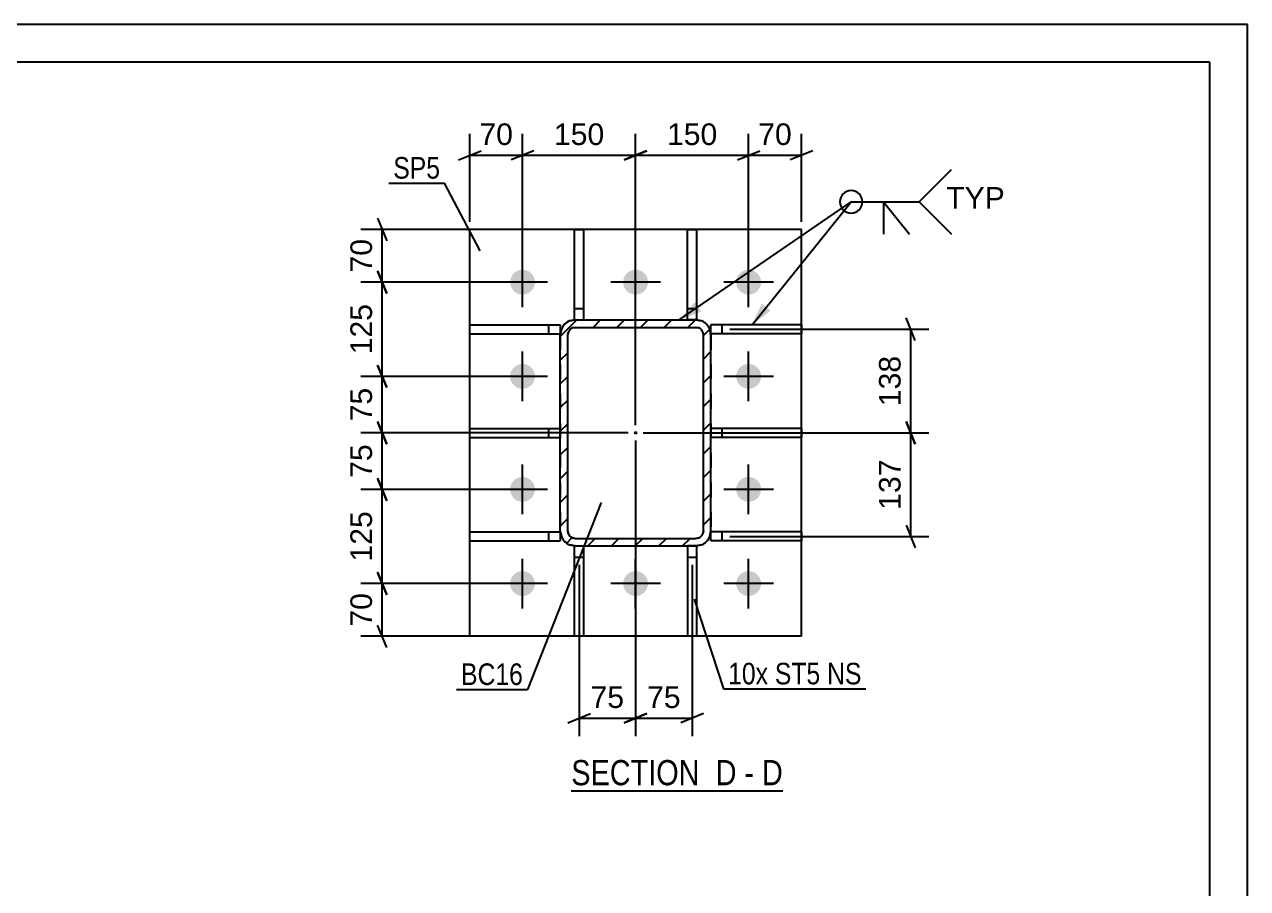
# Model space of a CAD drawing. Header units: millimetres. Extents: x -118 to 476, y -181 to 239.
# Drawn here: x 314.1 to 476.4, y 124.5 to 239.2 of the extents above; entities that cross this region are included whole.
import ezdxf

# ---------------------------------------------------------------- set-up
doc = ezdxf.new("R2010")
doc.units = ezdxf.units.MM
doc.linetypes.add('DXK_LINE_DOT2', pattern=[3.9198, 1.9599, -1.9599])
doc.linetypes.add('DXK_LINE_DOT3', pattern=[5.9187, 2.979, -0.9799, 0.9799, -0.9799])
doc.styles.add('Arial', font='ARIAL.TTF', dxfattribs={"height": 0.2})
doc.styles.add('Arial Narrow', font='ARIALN.TTF', dxfattribs={"height": 0.2})

# ---------------------------------------------------------------- blocks, each defined once
blk = doc.blocks.new('Unknown-284858552-1134')
at = {"color": 5, "linetype": 'Continuous'}
for p, q in [((476.41, 239.2), (-117.59, 239.2)), ((476.41, -180.8), (476.41, 239.2)), ((471.41, 234.2), (-112.59, 234.2)), ((471.41, -175.8), (471.41, 234.2))]:
    blk.add_line(p, q, dxfattribs=at)
blk = doc.blocks.new('Unknown-284858552-16 - 3371')
at = {"color": 6, "linetype": 'Continuous'}
blk.add_line((386.68, 137.49), (414.75, 137.49), dxfattribs=at)
at = {"color": 0, "linetype": 'Continuous'}
for points in [[(404.79, 138.24), (404.79, 141.74), (386.68, 141.74), (386.68, 138.24)], [(408.61, 138.24), (408.61, 141.74), (405.84, 141.74), (405.84, 138.24)], [(410.93, 138.24), (410.93, 141.74), (409.66, 141.74), (409.66, 138.24)], [(414.75, 138.24), (414.75, 141.74), (411.98, 141.74), (411.98, 138.24)]]:
    blk.add_wipeout(points, dxfattribs=at)
at = {"color": 7, "linetype": 'Continuous', "style": 'Arial Narrow'}
for s, p in [('SECTION ', (386.68, 138.24)), ('D', (405.84, 138.24)), ('D', (411.98, 138.24)), ('-', (409.66, 138.24))]:
    blk.add_text(s, height=3.34, dxfattribs=at).set_placement(p)
blk = doc.blocks.new('Part-284858552-3444 - 3371')
at = {"color": 2, "linetype": 'Continuous'}
for p, q in [((373.21, 198.15), (373.21, 199.35)), ((373.21, 199.35), (385.21, 199.35)), ((373.21, 198.15), (385.21, 198.15)), ((385.21, 199.35), (385.21, 198.15))]:
    blk.add_line(p, q, dxfattribs=at)
at = {"color": 7, "linetype": 'DXK_LINE_DOT2'}
blk.add_line((383.71, 198.15), (383.71, 199.35), dxfattribs=at)
blk = doc.blocks.new('Part-284858552-3424 - 3371')
at = {"color": 2, "linetype": 'Continuous'}
for p, q in [((417.21, 185.6), (405.21, 185.6)), ((417.21, 185.6), (417.21, 184.4)), ((417.21, 184.4), (405.21, 184.4))]:
    blk.add_line(p, q, dxfattribs=at)
at = {"color": 7, "linetype": 'DXK_LINE_DOT2'}
for p, q in [((405.21, 185.6), (405.21, 184.4)), ((406.71, 184.4), (406.71, 185.6))]:
    blk.add_line(p, q, dxfattribs=at)
blk = doc.blocks.new('Part-284858552-3384 - 3371')
at = {"linetype": 'Continuous'}
h = blk.add_hatch(dxfattribs=at)
h.set_pattern_fill('', scale=0.7, style=0, pattern_type=0)
h.set_pattern_definition([(45, (405.0562, 198.7664), (-1.57154, 1.57154), [])])
h.paths.add_polyline_path([(405.21, 198), (405.06, 198.77), (404.62, 199.42), (403.97, 199.85), (403.21, 200), (387.21, 200), (386.44, 199.85), (385.79, 199.42), (385.36, 198.77), (385.21, 198), (385.21, 172), (385.36, 171.24), (385.79, 170.59), (386.44, 170.15), (387.21, 170), (403.21, 170), (403.97, 170.15), (404.62, 170.59), (405.06, 171.24), (405.21, 172)])
h.paths.add_polyline_path([(404.13, 171.62), (403.92, 171.29), (403.59, 171.08), (403.21, 171), (387.21, 171), (386.83, 171.08), (386.5, 171.29), (386.28, 171.62), (386.21, 172), (386.21, 198), (386.28, 198.38), (386.5, 198.71), (386.83, 198.92), (387.21, 199), (403.21, 199), (403.59, 198.92), (403.92, 198.71), (404.13, 198.38), (404.21, 198), (404.21, 172)])
blk.add_hatch(color=246, dxfattribs=at).paths.add_polyline_path([(395.21, 184.9, -1), (395.21, 185.1, -1)])
at = {"color": 7, "linetype": 'DXK_LINE_DOT2'}
for p, q in [((386.44, 199.85), (387.21, 200)), ((387.21, 200), (403.21, 200)), ((403.21, 200), (403.97, 199.85)), ((385.21, 198), (385.36, 198.77)), ((385.21, 198), (385.21, 172)), ((386.28, 198.38), (386.21, 198)), ((386.21, 172), (386.21, 198)), ((387.21, 199), (386.83, 198.92)), ((387.21, 199), (403.21, 199)), ((403.59, 198.92), (403.21, 199)), ((404.21, 198), (404.13, 198.38)), ((404.21, 172), (404.21, 198)), ((405.06, 198.77), (405.21, 198)), ((405.21, 198), (405.21, 172)), ((385.36, 171.24), (385.21, 172)), ((386.21, 172), (386.28, 171.62)), ((386.83, 171.08), (387.21, 171)), ((387.21, 171), (403.21, 171)), ((403.21, 171), (403.59, 171.08)), ((404.13, 171.62), (404.21, 172)), ((405.21, 172), (405.06, 171.24)), ((387.21, 170), (386.44, 170.15)), ((387.21, 170), (403.21, 170)), ((403.97, 170.15), (403.21, 170))]:
    blk.add_line(p, q, dxfattribs=at)
at = {"color": 2, "linetype": 'Continuous'}
for p, q in [((387.21, 200), (386.44, 199.85)), ((387.21, 200), (403.21, 200)), ((403.97, 199.85), (403.21, 200)), ((385.36, 198.77), (385.21, 198)), ((385.21, 172), (385.21, 198)), ((386.21, 198), (386.28, 198.38)), ((386.21, 172), (386.21, 198)), ((386.83, 198.92), (387.21, 199)), ((387.21, 199), (403.21, 199)), ((403.21, 199), (403.59, 198.92)), ((404.13, 198.38), (404.21, 198)), ((404.21, 172), (404.21, 198)), ((405.21, 198), (405.06, 198.77)), ((405.21, 172), (405.21, 198)), ((385.21, 172), (385.36, 171.24)), ((386.28, 171.62), (386.21, 172)), ((387.21, 171), (386.83, 171.08)), ((387.21, 171), (403.21, 171)), ((403.59, 171.08), (403.21, 171)), ((404.21, 172), (404.13, 171.62)), ((405.06, 171.24), (405.21, 172)), ((386.44, 170.15), (387.21, 170)), ((387.21, 170), (403.21, 170)), ((403.21, 170), (403.97, 170.15))]:
    blk.add_line(p, q, dxfattribs=at)
at = {"color": 7, "linetype": 'DXK_LINE_DOT3'}
blk.add_line((395.21, 185), (395.21, 185), dxfattribs=at)
at = {"color": 246, "linetype": 'DXK_LINE_DOT2'}
blk.add_line((395.21, 185), (395.21, 185), dxfattribs=at)
at = {"color": 246, "linetype": 'Continuous'}
blk.add_circle((395.21, 185), 0.1, dxfattribs=at)
at = {"color": 7, "linetype": 'DXK_LINE_DOT2'}
for centre, radius, start, end in [((387.21, 198), 2, 112.5, 157.5), ((403.21, 198), 2, 22.5, 67.5), ((387.21, 198), 1, 112.5, 157.5), ((403.21, 198), 1, 22.5, 67.5), ((387.21, 172), 2, 202.5, 247.5), ((387.21, 172), 1, 202.5, 247.5), ((403.21, 172), 1, 292.5, 337.5), ((403.21, 172), 2, 292.5, 337.5)]:
    blk.add_arc(centre, radius, start, end, dxfattribs=at)
at = {"color": 2, "linetype": 'Continuous'}
for centre, radius, start, end in [((387.21, 198), 2, 112.5, 157.5), ((403.21, 198), 2, 22.5, 67.5), ((387.21, 198), 1, 112.5, 157.5), ((403.21, 198), 1, 22.5, 67.5), ((387.21, 172), 2, 202.5, 247.5), ((387.21, 172), 1, 202.5, 247.5), ((403.21, 172), 1, 292.5, 337.5), ((403.21, 172), 2, 292.5, 337.5)]:
    blk.add_arc(centre, radius, start, end, dxfattribs=at)
blk = doc.blocks.new('Part-284858552-3454 - 3371')
at = {"color": 2, "linetype": 'Continuous'}
for p, q in [((387.11, 158), (387.11, 170)), ((387.11, 170), (387.2, 170)), ((388.31, 170), (388.31, 158)), ((388.31, 158), (387.11, 158))]:
    blk.add_line(p, q, dxfattribs=at)
at = {"color": 7, "linetype": 'DXK_LINE_DOT2'}
for p, q in [((387.11, 170), (388.31, 170)), ((387.11, 168.5), (388.31, 168.5))]:
    blk.add_line(p, q, dxfattribs=at)
blk = doc.blocks.new('Part-284858552-3434 - 3371')
at = {"color": 2, "linetype": 'Continuous'}
for p, q in [((417.21, 171.85), (405.21, 171.85)), ((405.21, 170.65), (405.21, 171.85)), ((417.21, 170.65), (405.21, 170.65)), ((417.21, 171.85), (417.21, 170.65))]:
    blk.add_line(p, q, dxfattribs=at)
at = {"color": 7, "linetype": 'DXK_LINE_DOT2'}
blk.add_line((406.71, 170.65), (406.71, 171.85), dxfattribs=at)
blk = doc.blocks.new('Part-284858552-3394 - 3371')
at = {"color": 2, "linetype": 'Continuous'}
for p, q in [((373.21, 158), (373.21, 212)), ((417.21, 212), (373.21, 212)), ((417.21, 158), (417.21, 212)), ((417.21, 158), (373.21, 158))]:
    blk.add_line(p, q, dxfattribs=at)
blk = doc.blocks.new('Part-284858552-3429 - 3371')
at = {"color": 2, "linetype": 'Continuous'}
for p, q in [((417.21, 199.35), (405.21, 199.35)), ((405.21, 198.15), (405.21, 199.35)), ((417.21, 198.15), (405.21, 198.15)), ((417.21, 199.35), (417.21, 198.15))]:
    blk.add_line(p, q, dxfattribs=at)
at = {"color": 7, "linetype": 'DXK_LINE_DOT2'}
blk.add_line((406.71, 198.15), (406.71, 199.35), dxfattribs=at)
blk = doc.blocks.new('Part-284858552-3439 - 3371')
at = {"color": 2, "linetype": 'Continuous'}
for p, q in [((373.21, 184.4), (373.21, 185.6)), ((373.21, 185.6), (385.21, 185.6)), ((373.21, 184.4), (385.21, 184.4))]:
    blk.add_line(p, q, dxfattribs=at)
at = {"color": 7, "linetype": 'DXK_LINE_DOT2'}
for p, q in [((383.71, 184.4), (383.71, 185.6)), ((385.21, 185.6), (385.21, 184.4))]:
    blk.add_line(p, q, dxfattribs=at)
blk = doc.blocks.new('Part-284858552-3449 - 3371')
at = {"color": 2, "linetype": 'Continuous'}
for p, q in [((373.21, 170.65), (373.21, 171.85)), ((373.21, 171.85), (385.21, 171.85)), ((373.21, 170.65), (385.21, 170.65)), ((385.21, 171.85), (385.21, 170.65))]:
    blk.add_line(p, q, dxfattribs=at)
at = {"color": 7, "linetype": 'DXK_LINE_DOT2'}
blk.add_line((383.71, 170.65), (383.71, 171.85), dxfattribs=at)
blk = doc.blocks.new('Part-284858552-3459 - 3371')
at = {"color": 2, "linetype": 'Continuous'}
for p, q in [((402.11, 170), (402.11, 158)), ((403.21, 170), (403.31, 170)), ((403.31, 170), (403.31, 158)), ((403.31, 158), (402.11, 158))]:
    blk.add_line(p, q, dxfattribs=at)
at = {"color": 7, "linetype": 'DXK_LINE_DOT2'}
for p, q in [((403.31, 170), (402.11, 170)), ((402.11, 168.5), (403.31, 168.5))]:
    blk.add_line(p, q, dxfattribs=at)
blk = doc.blocks.new('Part-284858552-3464 - 3371')
at = {"color": 2, "linetype": 'Continuous'}
for p, q in [((387.11, 200), (387.11, 212)), ((387.11, 212), (388.31, 212)), ((388.31, 212), (388.31, 200)), ((387.11, 200), (387.21, 200))]:
    blk.add_line(p, q, dxfattribs=at)
at = {"color": 7, "linetype": 'DXK_LINE_DOT2'}
for p, q in [((387.11, 201.5), (388.31, 201.5)), ((387.21, 200), (388.31, 200))]:
    blk.add_line(p, q, dxfattribs=at)
blk = doc.blocks.new('Part-284858552-3469 - 3371')
at = {"color": 2, "linetype": 'Continuous'}
for p, q in [((402.11, 200), (402.11, 212)), ((402.11, 212), (403.31, 212)), ((403.31, 212), (403.31, 200)), ((403.31, 200), (403.2, 200))]:
    blk.add_line(p, q, dxfattribs=at)
at = {"color": 7, "linetype": 'DXK_LINE_DOT2'}
for p, q in [((402.11, 201.5), (403.31, 201.5)), ((403.2, 200), (402.11, 200))]:
    blk.add_line(p, q, dxfattribs=at)
blk = doc.blocks.new('Bolt-284858552-3471 - 3371')
at = {"linetype": 'Continuous'}
for points in [[(378.56, 205, -1), (381.86, 205, -1)], [(393.56, 205, -1), (396.86, 205, -1)], [(408.56, 205, -1), (411.86, 205, -1)], [(378.56, 192.5, -1), (381.86, 192.5, -1)], [(408.56, 192.5, -1), (411.86, 192.5, -1)], [(378.56, 177.5, -1), (381.86, 177.5, -1)], [(408.56, 177.5, -1), (411.86, 177.5, -1)], [(378.56, 165, -1), (381.86, 165, -1)], [(393.56, 165, -1), (396.86, 165, -1)], [(408.56, 165, -1), (411.86, 165, -1)]]:
    blk.add_hatch(color=1, dxfattribs=at).paths.add_polyline_path(points)
at = {"color": 1, "linetype": 'Continuous'}
for p, q in [((380.21, 201.7), (380.21, 208.3)), ((395.21, 201.7), (395.21, 208.3)), ((410.21, 201.7), (410.21, 208.3)), ((383.51, 205), (376.91, 205)), ((398.51, 205), (391.91, 205)), ((413.51, 205), (406.91, 205)), ((380.21, 189.2), (380.21, 195.8)), ((410.21, 189.2), (410.21, 195.8)), ((383.51, 192.5), (376.91, 192.5)), ((413.51, 192.5), (406.91, 192.5)), ((380.21, 174.2), (380.21, 180.8)), ((410.21, 174.2), (410.21, 180.8)), ((383.51, 177.5), (376.91, 177.5)), ((413.51, 177.5), (406.91, 177.5)), ((380.21, 161.7), (380.21, 168.3)), ((395.21, 161.7), (395.21, 168.3)), ((410.21, 161.7), (410.21, 168.3)), ((383.51, 165), (376.91, 165)), ((398.51, 165), (391.91, 165)), ((413.51, 165), (406.91, 165))]:
    blk.add_line(p, q, dxfattribs=at)
blk = doc.blocks.new('StraightDimension-284858552-5044 - 3371')
at = {"color": 7, "linetype": 'Continuous'}
for p, q in [((360.98, 186.5), (362.18, 183.5)), ((394.21, 185), (358.73, 185)), ((361.58, 177.5), (361.58, 185)), ((362.18, 176), (360.98, 179)), ((379.21, 177.5), (358.73, 177.5))]:
    blk.add_line(p, q, dxfattribs=at)
at = {"color": 0}
blk.add_wipeout([(360.83, 184.07), (356.63, 184.07), (356.63, 178.43), (360.83, 178.43)], dxfattribs=at)
at = {"color": 3, "style": 'Arial'}
blk.add_text('75', height=2.865, rotation=90.0002, dxfattribs=at).set_placement((360.23, 179.03))
blk = doc.blocks.new('StraightDimension-284858552-3557 - 3371')
at = {"color": 7, "linetype": 'Continuous'}
for p, q in [((380.21, 206), (380.21, 224.7)), ((395.21, 186), (395.21, 224.7)), ((381.71, 222.45), (378.71, 221.25)), ((393.71, 221.25), (396.71, 222.45)), ((380.21, 221.85), (395.21, 221.85))]:
    blk.add_line(p, q, dxfattribs=at)
at = {"color": 0}
blk.add_wipeout([(391.64, 222.6), (391.64, 226.8), (383.77, 226.8), (383.77, 222.6)], dxfattribs=at)
at = {"color": 3, "style": 'Arial'}
blk.add_text('150', height=2.865, dxfattribs=at).set_placement((384.37, 223.2))
blk = doc.blocks.new('StraightDimension-284858552-3594 - 3371')
at = {"color": 7, "linetype": 'Continuous'}
for p, q in [((432.32, 197.25), (431.12, 200.25)), ((407.71, 198.75), (434.12, 198.75)), ((431.72, 185), (431.72, 198.75)), ((431.12, 186.5), (432.32, 183.5)), ((396.21, 185), (434.12, 185))]:
    blk.add_line(p, q, dxfattribs=at)
at = {"color": 0}
blk.add_wipeout([(430.97, 195.81), (426.77, 195.81), (426.77, 187.94), (430.97, 187.94)], dxfattribs=at)
at = {"color": 3, "style": 'Arial'}
blk.add_text('138', height=2.865, rotation=90.0002, dxfattribs=at).set_placement((430.37, 188.54))
blk = doc.blocks.new('StraightDimension-284858552-3602 - 3371')
at = {"color": 7, "linetype": 'Continuous'}
for p, q in [((432.32, 183.5), (431.12, 186.5)), ((396.21, 185), (434.12, 185)), ((431.72, 171.25), (431.72, 185)), ((431.12, 172.75), (432.32, 169.75)), ((407.71, 171.25), (434.12, 171.25))]:
    blk.add_line(p, q, dxfattribs=at)
at = {"color": 0}
blk.add_wipeout([(430.97, 182.06), (426.77, 182.06), (426.77, 174.19), (430.97, 174.19)], dxfattribs=at)
at = {"color": 3, "style": 'Arial'}
blk.add_text('137', height=2.865, rotation=90.0002, dxfattribs=at).set_placement((430.37, 174.79))
blk = doc.blocks.new('StraightDimension-284858552-3536 - 3371')
at = {"color": 7, "linetype": 'Continuous'}
for p, q in [((395.21, 186), (395.21, 224.7)), ((410.21, 206), (410.21, 224.7)), ((396.71, 222.45), (393.71, 221.25)), ((408.71, 221.25), (411.71, 222.45)), ((395.21, 221.85), (410.21, 221.85))]:
    blk.add_line(p, q, dxfattribs=at)
at = {"color": 0}
blk.add_wipeout([(406.64, 222.6), (406.64, 226.8), (398.77, 226.8), (398.77, 222.6)], dxfattribs=at)
at = {"color": 3, "style": 'Arial'}
blk.add_text('150', height=2.865, dxfattribs=at).set_placement((399.37, 223.2))
blk = doc.blocks.new('StraightDimension-284858552-3547 - 3371')
at = {"color": 7, "linetype": 'Continuous'}
for p, q in [((373.21, 213), (373.21, 224.7)), ((380.21, 206), (380.21, 224.7)), ((371.71, 221.25), (374.71, 222.45)), ((381.71, 222.45), (378.71, 221.25)), ((373.21, 221.85), (380.21, 221.85))]:
    blk.add_line(p, q, dxfattribs=at)
at = {"color": 0}
blk.add_wipeout([(379.53, 222.6), (379.53, 226.8), (373.88, 226.8), (373.88, 222.6)], dxfattribs=at)
at = {"color": 3, "style": 'Arial'}
blk.add_text('70', height=2.865, dxfattribs=at).set_placement((374.48, 223.2))
blk = doc.blocks.new('StraightDimension-284858552-3568 - 3371')
at = {"color": 7, "linetype": 'Continuous'}
for p, q in [((410.21, 206), (410.21, 224.7)), ((417.21, 213), (417.21, 224.7)), ((408.71, 221.25), (411.71, 222.45)), ((418.71, 222.45), (415.71, 221.25)), ((410.21, 221.85), (417.21, 221.85))]:
    blk.add_line(p, q, dxfattribs=at)
at = {"color": 0}
blk.add_wipeout([(416.53, 222.6), (416.53, 226.8), (410.88, 226.8), (410.88, 222.6)], dxfattribs=at)
at = {"color": 3, "style": 'Arial'}
blk.add_text('70', height=2.865, dxfattribs=at).set_placement((411.48, 223.2))
blk = doc.blocks.new('StraightDimension-284858552-3579 - 3371')
at = {"color": 7, "linetype": 'Continuous'}
for p, q in [((395.21, 184), (395.21, 144.74)), ((402.71, 167.5), (402.71, 144.74)), ((393.71, 146.54), (396.71, 147.74)), ((404.21, 147.74), (401.21, 146.54)), ((395.21, 147.14), (402.71, 147.14))]:
    blk.add_line(p, q, dxfattribs=at)
at = {"color": 0}
blk.add_wipeout([(401.78, 147.89), (401.78, 152.09), (396.13, 152.09), (396.13, 147.89)], dxfattribs=at)
at = {"color": 3, "style": 'Arial'}
blk.add_text('75', height=2.865, dxfattribs=at).set_placement((396.73, 148.49))
blk = doc.blocks.new('StraightDimension-284858552-3586 - 3371')
at = {"color": 7, "linetype": 'Continuous'}
for p, q in [((395.21, 184), (395.21, 144.74)), ((387.71, 167.5), (387.71, 144.74)), ((386.21, 146.54), (389.21, 147.74)), ((396.71, 147.74), (393.71, 146.54)), ((387.71, 147.14), (395.21, 147.14))]:
    blk.add_line(p, q, dxfattribs=at)
at = {"color": 0}
blk.add_wipeout([(394.28, 147.89), (394.28, 152.09), (388.63, 152.09), (388.63, 147.89)], dxfattribs=at)
at = {"color": 3, "style": 'Arial'}
blk.add_text('75', height=2.865, dxfattribs=at).set_placement((389.23, 148.49))
blk = doc.blocks.new('StraightDimension-284858552-5041 - 3371')
at = {"color": 7, "linetype": 'Continuous'}
for p, q in [((360.98, 213.5), (362.18, 210.5)), ((416.21, 212), (358.73, 212)), ((361.58, 205), (361.58, 212)), ((362.18, 203.5), (360.98, 206.5)), ((379.21, 205), (358.73, 205))]:
    blk.add_line(p, q, dxfattribs=at)
at = {"color": 0}
blk.add_wipeout([(360.83, 211.32), (356.63, 211.32), (356.63, 205.68), (360.83, 205.68)], dxfattribs=at)
at = {"color": 3, "style": 'Arial'}
blk.add_text('70', height=2.865, rotation=90.0002, dxfattribs=at).set_placement((360.23, 206.28))
blk = doc.blocks.new('StraightDimension-284858552-5042 - 3371')
at = {"color": 7, "linetype": 'Continuous'}
for p, q in [((360.98, 206.5), (362.18, 203.5)), ((379.21, 205), (358.73, 205)), ((361.58, 192.5), (361.58, 205)), ((362.18, 191), (360.98, 194)), ((379.21, 192.5), (358.73, 192.5))]:
    blk.add_line(p, q, dxfattribs=at)
at = {"color": 0}
blk.add_wipeout([(360.83, 202.69), (356.63, 202.69), (356.63, 194.82), (360.83, 194.82)], dxfattribs=at)
at = {"color": 3, "style": 'Arial'}
blk.add_text('125', height=2.865, rotation=90.0002, dxfattribs=at).set_placement((360.23, 195.42))
blk = doc.blocks.new('StraightDimension-284858552-5043 - 3371')
at = {"color": 7, "linetype": 'Continuous'}
for p, q in [((360.98, 194), (362.18, 191)), ((379.21, 192.5), (358.73, 192.5)), ((361.58, 185), (361.58, 192.5)), ((362.18, 183.5), (360.98, 186.5)), ((394.21, 185), (358.73, 185))]:
    blk.add_line(p, q, dxfattribs=at)
at = {"color": 0}
blk.add_wipeout([(360.83, 191.57), (356.63, 191.57), (356.63, 185.93), (360.83, 185.93)], dxfattribs=at)
at = {"color": 3, "style": 'Arial'}
blk.add_text('75', height=2.865, rotation=90.0002, dxfattribs=at).set_placement((360.23, 186.53))
blk = doc.blocks.new('StraightDimension-284858552-5045 - 3371')
at = {"color": 7, "linetype": 'Continuous'}
for p, q in [((360.98, 179), (362.18, 176)), ((379.21, 177.5), (358.73, 177.5)), ((361.58, 165), (361.58, 177.5)), ((362.18, 163.5), (360.98, 166.5)), ((379.21, 165), (358.73, 165))]:
    blk.add_line(p, q, dxfattribs=at)
at = {"color": 0}
blk.add_wipeout([(360.83, 175.19), (356.63, 175.19), (356.63, 167.32), (360.83, 167.32)], dxfattribs=at)
at = {"color": 3, "style": 'Arial'}
blk.add_text('125', height=2.865, rotation=90.0002, dxfattribs=at).set_placement((360.23, 167.92))
blk = doc.blocks.new('StraightDimension-284858552-5046 - 3371')
at = {"color": 7, "linetype": 'Continuous'}
for p, q in [((360.98, 166.5), (362.18, 163.5)), ((379.21, 165), (358.73, 165)), ((361.58, 158), (361.58, 165)), ((362.18, 156.5), (360.98, 159.5)), ((416.21, 158), (358.73, 158))]:
    blk.add_line(p, q, dxfattribs=at)
at = {"color": 0}
blk.add_wipeout([(360.83, 164.32), (356.63, 164.32), (356.63, 158.68), (360.83, 158.68)], dxfattribs=at)
at = {"color": 3, "style": 'Arial'}
blk.add_text('70', height=2.865, rotation=90.0002, dxfattribs=at).set_placement((360.23, 159.28))
blk = doc.blocks.new('Mark-284858552-3380 - 3371')
at = {"color": 0}
blk.add_wipeout([(380.27, 151.54), (380.27, 154.54), (372.05, 154.54), (372.05, 151.54)], dxfattribs=at)
blk.add_wipeout([(380.27, 151.54), (380.27, 154.54), (372.05, 154.54), (372.05, 151.54)], dxfattribs=at)
at = {"color": 30, "linetype": 'Continuous'}
for p in [(390.62, 175.76), (371.45, 150.94)]:
    blk.add_line(p, (380.87, 150.94), dxfattribs=at)
at = {"color": 3, "style": 'Arial Narrow'}
blk.add_text('BC16', height=2.863, dxfattribs=at).set_placement((372.05, 151.54))
blk = doc.blocks.new('Mark-284858552-3390 - 3371')
at = {"color": 0}
blk.add_wipeout([(369.27, 218.74), (369.27, 221.74), (363.06, 221.74), (363.06, 218.74)], dxfattribs=at)
blk.add_wipeout([(369.27, 218.74), (369.27, 221.74), (363.06, 221.74), (363.06, 218.74)], dxfattribs=at)
at = {"color": 30, "linetype": 'Continuous'}
for p in [(362.46, 218.14), (374.57, 209.17)]:
    blk.add_line(p, (369.87, 218.14), dxfattribs=at)
at = {"color": 3, "style": 'Arial Narrow'}
blk.add_text('SP5', height=2.863, dxfattribs=at).set_placement((363.06, 218.74))
blk = doc.blocks.new('WeldMark-284858552-3609 - 3371')
at = {"linetype": 'Continuous'}
for points in [[(403.91, 201.08), (401.01, 200), (403.06, 202.32)], [(413.13, 201.21), (410.66, 199.35), (411.96, 202.16)]]:
    blk.add_hatch(color=30, dxfattribs=at).paths.add_polyline_path(points)
at = {"color": 30, "linetype": 'Continuous'}
for p, q in [((401.01, 200), (423.82, 215.65)), ((410.66, 199.35), (423.82, 215.65)), ((423.82, 215.65), (432.82, 215.65))]:
    blk.add_line(p, q, dxfattribs=at)
at = {"color": 3, "linetype": 'Continuous'}
for q in [(431.54, 211.36), (428.11, 211.36)]:
    blk.add_line((428.11, 215.65), q, dxfattribs=at)
for start, end in [(90, 270), (270, 90)]:
    blk.add_arc((423.82, 215.65), 1.5, start, end, dxfattribs=at)
at = {"color": 0, "linetype": 'Continuous'}
blk.add_wipeout([(444.2, 214.75), (444.2, 217.75), (436.42, 217.75), (436.42, 214.75)], dxfattribs=at)
blk.add_wipeout([(444.2, 214.75), (444.2, 217.75), (436.42, 217.75), (436.42, 214.75)], dxfattribs=at)
at = {"color": 3, "linetype": 'Continuous'}
for q in [(437.11, 219.93), (437.11, 211.36)]:
    blk.add_line((432.82, 215.65), q, dxfattribs=at)
at = {"color": 3, "linetype": 'Continuous', "style": 'Arial'}
blk.add_text('TYP', height=2.865, dxfattribs=at).set_placement((436.42, 214.75))
blk = doc.blocks.new('MarkSet-284858552-3636 - 3371')
at = {"color": 0}
for points in [[(412.79, 151.62), (412.79, 154.62), (407.49, 154.62), (407.49, 151.62)], [(419.72, 151.62), (419.72, 154.62), (413.69, 154.62), (413.69, 151.62)], [(425.18, 151.62), (425.18, 154.62), (420.62, 154.62), (420.62, 151.62)]]:
    blk.add_wipeout(points, dxfattribs=at)
for points in [[(412.79, 151.62), (412.79, 154.62), (407.49, 154.62), (407.49, 151.62)], [(419.72, 151.62), (419.72, 154.62), (413.69, 154.62), (413.69, 151.62)], [(425.18, 151.62), (425.18, 154.62), (420.62, 154.62), (420.62, 151.62)]]:
    blk.add_wipeout(points, dxfattribs=at)
at = {"color": 30, "linetype": 'Continuous'}
for p, q in [((402.99, 162.91), (406.89, 151.02)), ((406.89, 151.02), (425.78, 151.02))]:
    blk.add_line(p, q, dxfattribs=at)
at = {"color": 3, "style": 'Arial Narrow'}
for s, p in [('10x', (407.49, 151.62)), ('ST5', (413.69, 151.62)), ('NS', (420.62, 151.62))]:
    blk.add_text(s, height=2.863, dxfattribs=at).set_placement(p)

msp = doc.modelspace()

# ---------------------------------------------------------------- block references
for name in ['Unknown-284858552-1134', 'Part-284858552-3394 - 3371', 'Part-284858552-3464 - 3371', 'Part-284858552-3469 - 3371', 'Bolt-284858552-3471 - 3371', 'Part-284858552-3384 - 3371', 'Part-284858552-3444 - 3371', 'Part-284858552-3429 - 3371', 'Part-284858552-3439 - 3371', 'Part-284858552-3424 - 3371', 'Part-284858552-3449 - 3371', 'Part-284858552-3434 - 3371', 'Part-284858552-3454 - 3371', 'Part-284858552-3459 - 3371']:
    msp.add_blockref(name, (0, 0))

# ---------------------------------------------------------------- next in the draw order: block references
for name in ['StraightDimension-284858552-5044 - 3371', 'Unknown-284858552-16 - 3371']:
    msp.add_blockref(name, (0, 0))

# ---------------------------------------------------------------- next in the draw order: block references
for name in ['StraightDimension-284858552-3557 - 3371', 'StraightDimension-284858552-5045 - 3371']:
    msp.add_blockref(name, (0, 0))

# ---------------------------------------------------------------- next in the draw order: block references
for name in ['StraightDimension-284858552-3547 - 3371', 'StraightDimension-284858552-3594 - 3371']:
    msp.add_blockref(name, (0, 0))

# ---------------------------------------------------------------- next in the draw order: block references
msp.add_blockref('StraightDimension-284858552-3602 - 3371', (0, 0))

# ---------------------------------------------------------------- next in the draw order: block references
for name in ['StraightDimension-284858552-3536 - 3371', 'StraightDimension-284858552-3579 - 3371']:
    msp.add_blockref(name, (0, 0))

# ---------------------------------------------------------------- next in the draw order: block references
for name in ['StraightDimension-284858552-3568 - 3371', 'StraightDimension-284858552-3586 - 3371']:
    msp.add_blockref(name, (0, 0))

# ---------------------------------------------------------------- next in the draw order: block references
for name in ['StraightDimension-284858552-5041 - 3371', 'StraightDimension-284858552-5046 - 3371']:
    msp.add_blockref(name, (0, 0))

# ---------------------------------------------------------------- next in the draw order: block references
for name in ['Mark-284858552-3390 - 3371', 'WeldMark-284858552-3609 - 3371', 'StraightDimension-284858552-5042 - 3371', 'Mark-284858552-3380 - 3371', 'MarkSet-284858552-3636 - 3371']:
    msp.add_blockref(name, (0, 0))

# ---------------------------------------------------------------- next in the draw order: block references
msp.add_blockref('StraightDimension-284858552-5043 - 3371', (0, 0))

doc.saveas('drawing.dxf')
